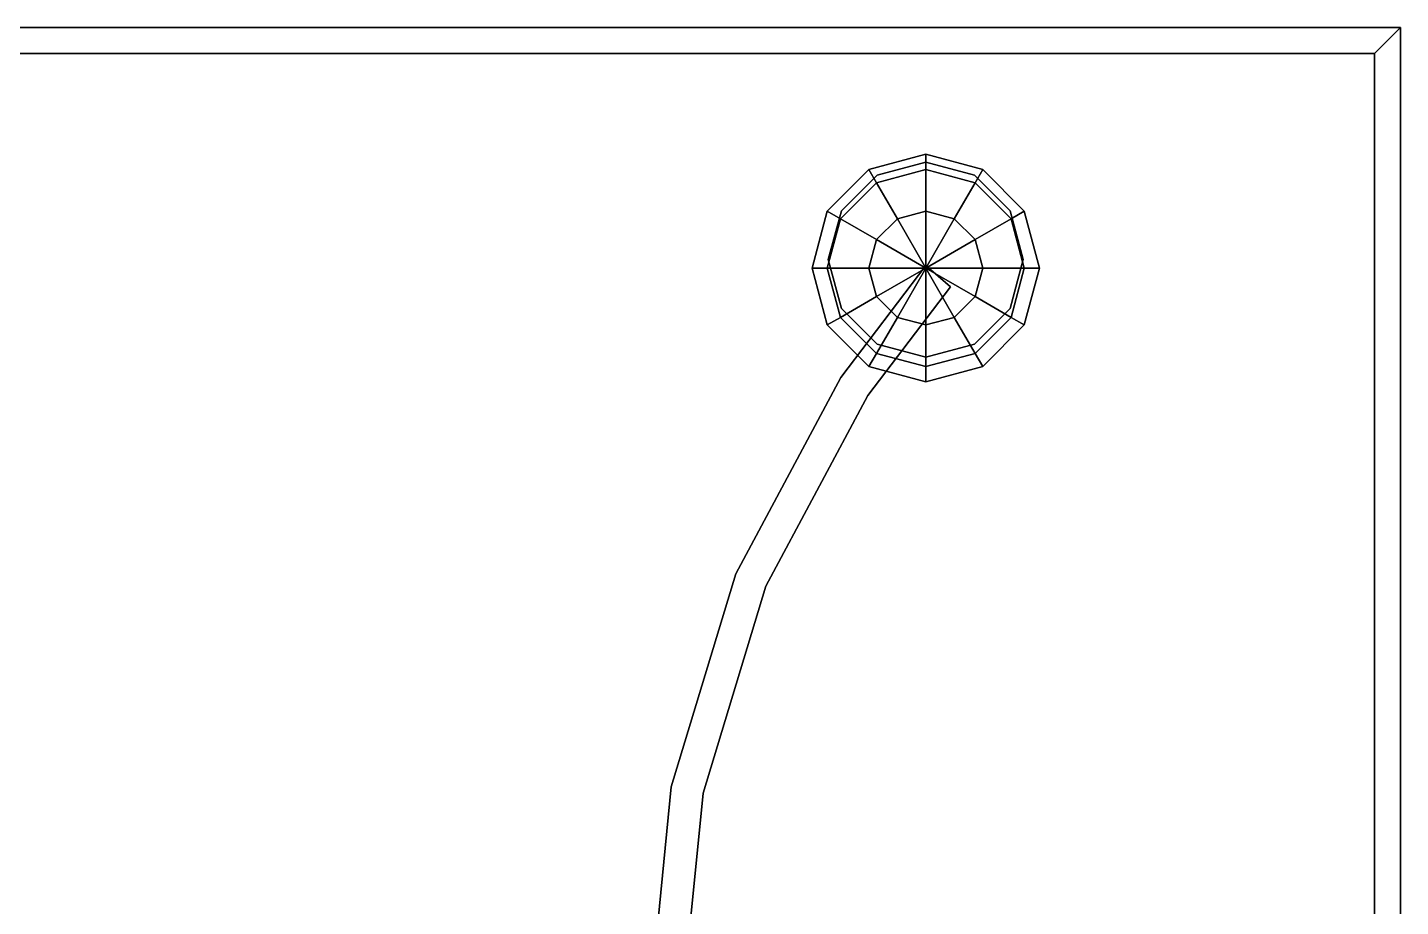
# Model space of a CAD drawing. Header units: millimetres. Extents: x -30782 to 40110, y 35885 to 73818.
# Drawn here: x -19422 to -18999.5, y 64518.9 to 64789.2 of the extents above; entities that cross this region are included whole.
import ezdxf

# ---------------------------------------------------------------- set-up
doc = ezdxf.new("R2010")
doc.units = ezdxf.units.MM
doc.styles.get("Standard").update_dxf_attribs({"font": 'arial.ttf'})

# ---------------------------------------------------------------- blocks, each defined once
blk = doc.blocks.new('A$C70D153BE')
for points, invisible_edges in [([(2089.04, 656.96, -265.71), (917.04, 664.96, -273.71), (925.04, 656.96, -265.71)], 1), ([(917.04, 664.96, -273.71), (2089.04, 656.96, -265.71), (2097.04, 664.96, -273.71)], 1), ([(2097.04, 664.96, -273.71), (2097.04, 664.96, -277.71), (917.04, 664.96, -277.71)], 12), ([(917.04, 664.96, -277.71), (917.04, 664.96, -273.71), (2097.04, 664.96, -273.71)], 12), ([(2097.04, 664.96, -277.71), (917.04, 64.96, -277.71), (917.04, 664.96, -277.71)], 1), ([(917.04, 64.96, -277.71), (2097.04, 664.96, -277.71), (2097.04, 64.96, -277.71)], 1), ([(2097.04, 664.96, -273.71), (2089.04, 656.96, -265.71), (2097.04, 64.96, -273.71)], 2), ([(2097.04, 64.96, -277.71), (2097.04, 664.96, -277.71), (2097.04, 664.96, -273.71)], 12), ([(2097.04, 664.96, -273.71), (2097.04, 64.96, -273.71), (2097.04, 64.96, -277.71)], 12), ([(925.04, 72.96, -265.71), (2089.04, 72.96, -265.71), (2089.04, 656.96, -265.71)], 12), ([(925.04, 656.96, -265.71), (925.04, 72.96, -265.71), (2089.04, 656.96, -265.71)], 2), ([(2097.04, 64.96, -273.71), (2089.04, 656.96, -265.71), (2089.04, 72.96, -265.71)], 1), ([(1950.95, 625.96, -312.71), (1935.8, 617.21, -330.21), (1933.45, 621.27, -312.71)], 1), ([(1950.95, 621.27, -295.21), (1950.95, 625.96, -312.71), (1933.45, 621.27, -312.71)], 12), ([(1950.95, 625.96, -312.71), (1950.95, 621.27, -330.21), (1935.8, 617.21, -330.21)], 12), ([(1966.11, 617.21, -330.21), (1950.95, 625.96, -312.71), (1968.45, 621.27, -312.71)], 1), ([(1966.11, 617.21, -330.21), (1950.95, 621.27, -330.21), (1950.95, 625.96, -312.71)], 12), ([(1968.45, 621.27, -312.71), (1950.95, 625.96, -312.71), (1950.95, 621.27, -295.21)], 12), ([(1933.45, 621.27, -312.71), (1924.7, 606.12, -330.21), (1920.64, 608.46, -312.71)], 1), ([(1935.8, 617.21, -295.21), (1933.45, 621.27, -312.71), (1920.64, 608.46, -312.71)], 12), ([(1933.45, 621.27, -312.71), (1935.8, 617.21, -330.21), (1924.7, 606.12, -330.21)], 12), ([(1950.95, 621.27, -295.21), (1933.45, 621.27, -312.71), (1935.8, 617.21, -295.21)], 1), ([(1950.95, 608.46, -282.4), (1950.95, 621.27, -295.21), (1935.8, 617.21, -295.21)], 12), ([(1950.95, 621.27, -330.21), (1942.2, 606.12, -343.02), (1935.8, 617.21, -330.21)], 1), ([(1950.95, 623.55, -335.71), (1950.95, 623.55, -685.71), (1935.95, 619.53, -335.71)], 2), ([(1950.95, 623.55, -685.71), (1935.95, 619.53, -685.71), (1935.95, 619.53, -335.71)], 12), ([(1935.95, 619.53, -685.71), (1950.95, 623.55, -685.71), (1965.95, 619.53, -685.71)], 12), ([(1965.95, 619.53, -335.71), (1950.95, 623.55, -335.71), (1935.95, 619.53, -335.71)], 12), ([(1950.95, 621.27, -330.21), (1950.95, 608.46, -343.02), (1942.2, 606.12, -343.02)], 12), ([(1965.95, 619.53, -335.71), (1950.95, 623.55, -685.71), (1950.95, 623.55, -335.71)], 1), ([(1965.95, 619.53, -335.71), (1965.95, 619.53, -685.71), (1950.95, 623.55, -685.71)], 12), ([(1966.11, 617.21, -295.21), (1950.95, 621.27, -295.21), (1950.95, 608.46, -282.4)], 12), ([(1959.7, 606.12, -343.02), (1950.95, 621.27, -330.21), (1966.11, 617.21, -330.21)], 1), ([(1959.7, 606.12, -343.02), (1950.95, 608.46, -343.02), (1950.95, 621.27, -330.21)], 12), ([(1968.45, 621.27, -312.71), (1950.95, 621.27, -295.21), (1966.11, 617.21, -295.21)], 1), ([(1977.2, 606.12, -330.21), (1966.11, 617.21, -330.21), (1968.45, 621.27, -312.71)], 12), ([(1981.26, 608.46, -312.71), (1968.45, 621.27, -312.71), (1966.11, 617.21, -295.21)], 12), ([(1977.2, 606.12, -330.21), (1968.45, 621.27, -312.71), (1981.26, 608.46, -312.71)], 1), ([(1935.8, 617.21, -295.21), (1920.64, 608.46, -312.71), (1924.7, 606.12, -295.21)], 1), ([(1920.95, 593.55, -685.71), (1924.97, 608.55, -685.71), (1935.95, 619.53, -685.71)], 12), ([(1935.95, 619.53, -335.71), (1924.97, 608.55, -335.71), (1920.95, 593.55, -335.71)], 12), ([(1942.2, 606.12, -282.4), (1935.8, 617.21, -295.21), (1924.7, 606.12, -295.21)], 12), ([(1935.8, 617.21, -330.21), (1935.8, 599.71, -343.02), (1924.7, 606.12, -330.21)], 1), ([(1935.95, 619.53, -335.71), (1935.95, 619.53, -685.71), (1924.97, 608.55, -685.71)], 12), ([(1924.97, 608.55, -685.71), (1924.97, 608.55, -335.71), (1935.95, 619.53, -335.71)], 12), ([(1950.95, 608.46, -282.4), (1935.8, 617.21, -295.21), (1942.2, 606.12, -282.4)], 1), ([(1935.8, 617.21, -330.21), (1942.2, 606.12, -343.02), (1935.8, 599.71, -343.02)], 12), ([(1976.93, 608.55, -335.71), (1965.95, 619.53, -335.71), (1935.95, 619.53, -335.71)], 14), ([(1966.11, 617.21, -295.21), (1950.95, 608.46, -282.4), (1959.7, 606.12, -282.4)], 1), ([(1977.2, 606.12, -295.21), (1966.11, 617.21, -295.21), (1959.7, 606.12, -282.4)], 12), ([(1966.11, 599.71, -343.02), (1959.7, 606.12, -343.02), (1966.11, 617.21, -330.21)], 12), ([(1976.93, 608.55, -685.71), (1965.95, 619.53, -685.71), (1965.95, 619.53, -335.71)], 12), ([(1965.95, 619.53, -335.71), (1976.93, 608.55, -335.71), (1976.93, 608.55, -685.71)], 12), ([(1965.95, 619.53, -685.71), (1976.93, 608.55, -685.71), (1980.95, 593.55, -685.71)], 12), ([(1966.11, 599.71, -343.02), (1966.11, 617.21, -330.21), (1977.2, 606.12, -330.21)], 1), ([(1981.26, 608.46, -312.71), (1966.11, 617.21, -295.21), (1977.2, 606.12, -295.21)], 1), ([(1920.64, 608.46, -312.71), (1920.64, 590.96, -330.21), (1915.95, 590.96, -312.71)], 1), ([(1924.7, 606.12, -295.21), (1920.64, 608.46, -312.71), (1915.95, 590.96, -312.71)], 12), ([(1920.64, 608.46, -312.71), (1924.7, 606.12, -330.21), (1920.64, 590.96, -330.21)], 12), ([(1924.97, 608.55, -685.71), (1920.95, 593.55, -685.71), (1920.95, 593.55, -335.71)], 12), ([(1920.95, 593.55, -335.71), (1924.97, 608.55, -335.71), (1924.97, 608.55, -685.71)], 12), ([(1965.95, 567.57, -335.71), (1980.95, 593.55, -335.71), (1976.93, 608.55, -335.71)], 13), ([(1980.95, 593.55, -335.71), (1980.95, 593.55, -685.71), (1976.93, 608.55, -685.71)], 12), ([(1976.93, 608.55, -685.71), (1976.93, 608.55, -335.71), (1980.95, 593.55, -335.71)], 12), ([(1981.26, 590.96, -330.21), (1977.2, 606.12, -330.21), (1981.26, 608.46, -312.71)], 12), ([(1985.95, 590.96, -312.71), (1981.26, 608.46, -312.71), (1977.2, 606.12, -295.21)], 12), ([(1981.26, 590.96, -330.21), (1981.26, 608.46, -312.71), (1985.95, 590.96, -312.71)], 1), ([(1924.7, 606.12, -295.21), (1915.95, 590.96, -312.71), (1920.64, 590.96, -295.21)], 1), ([(1935.8, 599.71, -282.4), (1924.7, 606.12, -295.21), (1920.64, 590.96, -295.21)], 12), ([(1924.7, 606.12, -330.21), (1933.45, 590.96, -343.02), (1920.64, 590.96, -330.21)], 1), ([(1942.2, 606.12, -282.4), (1924.7, 606.12, -295.21), (1935.8, 599.71, -282.4)], 1), ([(1924.7, 606.12, -330.21), (1935.8, 599.71, -343.02), (1933.45, 590.96, -343.02)], 12), ([(1977.2, 606.12, -295.21), (1959.7, 606.12, -282.4), (1966.11, 599.71, -282.4)], 1), ([(1981.26, 590.96, -295.21), (1977.2, 606.12, -295.21), (1966.11, 599.71, -282.4)], 12), ([(1968.45, 590.96, -343.02), (1966.11, 599.71, -343.02), (1977.2, 606.12, -330.21)], 12), ([(1968.45, 590.96, -343.02), (1977.2, 606.12, -330.21), (1981.26, 590.96, -330.21)], 1), ([(1985.95, 590.96, -312.71), (1977.2, 606.12, -295.21), (1981.26, 590.96, -295.21)], 1), ([(1935.8, 599.71, -282.4), (1920.64, 590.96, -295.21), (1933.45, 590.96, -282.4)], 1), ([(1981.26, 590.96, -295.21), (1966.11, 599.71, -282.4), (1968.45, 590.96, -282.4)], 1), ([(1901.72, 493.14, -615.71), (1950.95, 591.74, -615.71), (1933.07, 551.79, -615.71)], 3), ([(1901.72, 493.14, -615.71), (1924.76, 557.35, -615.71), (1950.95, 591.74, -615.71)], 13), ([(1901.72, 493.14, -385.71), (1933.07, 551.79, -385.71), (1950.95, 591.74, -385.71)], 14), ([(1901.72, 493.14, -385.71), (1950.95, 591.74, -385.71), (1924.76, 557.35, -385.71)], 13), ([(1920.95, 593.55, -335.71), (1924.97, 578.55, -685.71), (1924.97, 578.55, -335.71)], 1), ([(1920.95, 593.55, -335.71), (1920.95, 593.55, -685.71), (1924.97, 578.55, -685.71)], 12), ([(1935.95, 567.57, -685.71), (1924.97, 578.55, -685.71), (1920.95, 593.55, -685.71)], 12), ([(1920.95, 593.55, -335.71), (1924.97, 578.55, -335.71), (1935.95, 567.57, -335.71)], 12), ([(1950.95, 591.74, -615.71), (1924.76, 557.35, -615.71), (1924.76, 557.35, -385.71)], 12), ([(1950.95, 591.74, -385.71), (1950.95, 591.74, -615.71), (1924.76, 557.35, -385.71)], 2), ([(1933.07, 551.79, -615.71), (1950.95, 591.74, -615.71), (1958.52, 585.2, -615.71)], 1), ([(1933.07, 551.79, -385.71), (1958.52, 585.2, -385.71), (1950.95, 591.74, -385.71)], 12), ([(1950.95, 591.74, -615.71), (1950.95, 591.74, -385.71), (1958.52, 585.2, -385.71)], 12), ([(1958.52, 585.2, -615.71), (1950.95, 591.74, -615.71), (1958.52, 585.2, -385.71)], 2), ([(1980.95, 593.55, -685.71), (1976.93, 578.55, -685.71), (1965.95, 567.57, -685.71)], 12), ([(1965.95, 567.57, -335.71), (1976.93, 578.55, -335.71), (1980.95, 593.55, -335.71)], 12), ([(1976.93, 578.55, -335.71), (1976.93, 578.55, -685.71), (1980.95, 593.55, -335.71)], 2), ([(1976.93, 578.55, -685.71), (1980.95, 593.55, -685.71), (1980.95, 593.55, -335.71)], 12), ([(1915.95, 590.96, -312.71), (1920.64, 590.96, -330.21), (1924.7, 575.8, -330.21)], 12), ([(1915.95, 590.96, -312.71), (1924.7, 575.8, -330.21), (1920.64, 573.46, -312.71)], 1), ([(1920.64, 590.96, -295.21), (1915.95, 590.96, -312.71), (1920.64, 573.46, -312.71)], 12), ([(1933.45, 590.96, -282.4), (1920.64, 590.96, -295.21), (1924.7, 575.8, -295.21)], 12), ([(1920.64, 590.96, -330.21), (1933.45, 590.96, -343.02), (1935.8, 582.21, -343.02)], 12), ([(1920.64, 590.96, -330.21), (1935.8, 582.21, -343.02), (1924.7, 575.8, -330.21)], 1), ([(1920.64, 590.96, -295.21), (1920.64, 573.46, -312.71), (1924.7, 575.8, -295.21)], 1), ([(1933.45, 590.96, -282.4), (1924.7, 575.8, -295.21), (1935.8, 582.21, -282.4)], 1), ([(1977.2, 575.8, -295.21), (1968.45, 590.96, -282.4), (1966.11, 582.21, -282.4)], 1), ([(1966.11, 582.21, -343.02), (1981.26, 590.96, -330.21), (1977.2, 575.8, -330.21)], 1), ([(1966.11, 582.21, -343.02), (1968.45, 590.96, -343.02), (1981.26, 590.96, -330.21)], 12), ([(1977.2, 575.8, -295.21), (1981.26, 590.96, -295.21), (1968.45, 590.96, -282.4)], 12), ([(1977.2, 575.8, -330.21), (1985.95, 590.96, -312.71), (1981.26, 573.46, -312.71)], 1), ([(1977.2, 575.8, -330.21), (1981.26, 590.96, -330.21), (1985.95, 590.96, -312.71)], 12), ([(1981.26, 573.46, -312.71), (1981.26, 590.96, -295.21), (1977.2, 575.8, -295.21)], 1), ([(1981.26, 573.46, -312.71), (1985.95, 590.96, -312.71), (1981.26, 590.96, -295.21)], 12), ([(1958.52, 585.2, -615.71), (1933.07, 551.79, -385.71), (1933.07, 551.79, -615.71)], 1), ([(1958.52, 585.2, -385.71), (1933.07, 551.79, -385.71), (1958.52, 585.2, -615.71)], 2), ([(1935.8, 582.21, -282.4), (1924.7, 575.8, -295.21), (1935.8, 564.71, -295.21)], 12), ([(1924.7, 575.8, -330.21), (1935.8, 582.21, -343.02), (1942.2, 575.8, -343.02)], 12), ([(1935.8, 582.21, -282.4), (1935.8, 564.71, -295.21), (1942.2, 575.8, -282.4)], 1), ([(1966.11, 564.71, -295.21), (1966.11, 582.21, -282.4), (1959.7, 575.8, -282.4)], 1), ([(1959.7, 575.8, -343.02), (1966.11, 582.21, -343.02), (1977.2, 575.8, -330.21)], 12), ([(1966.11, 564.71, -295.21), (1977.2, 575.8, -295.21), (1966.11, 582.21, -282.4)], 12), ([(1920.64, 573.46, -312.71), (1924.7, 575.8, -330.21), (1935.8, 564.71, -330.21)], 12), ([(1924.7, 575.8, -295.21), (1920.64, 573.46, -312.71), (1933.45, 560.65, -312.71)], 12), ([(1924.7, 575.8, -330.21), (1942.2, 575.8, -343.02), (1935.8, 564.71, -330.21)], 1), ([(1924.7, 575.8, -295.21), (1933.45, 560.65, -312.71), (1935.8, 564.71, -295.21)], 1), ([(1924.97, 578.55, -335.71), (1924.97, 578.55, -685.71), (1935.95, 567.57, -335.71)], 2), ([(1924.97, 578.55, -685.71), (1935.95, 567.57, -685.71), (1935.95, 567.57, -335.71)], 12), ([(1942.2, 575.8, -282.4), (1935.8, 564.71, -295.21), (1950.95, 560.65, -295.21)], 12), ([(1935.8, 564.71, -330.21), (1942.2, 575.8, -343.02), (1950.95, 573.46, -343.02)], 12), ([(1942.2, 575.8, -282.4), (1950.95, 560.65, -295.21), (1950.95, 573.46, -282.4)], 1), ([(1950.95, 560.65, -295.21), (1959.7, 575.8, -282.4), (1950.95, 573.46, -282.4)], 1), ([(1950.95, 560.65, -295.21), (1966.11, 564.71, -295.21), (1959.7, 575.8, -282.4)], 12), ([(1950.95, 573.46, -343.02), (1959.7, 575.8, -343.02), (1966.11, 564.71, -330.21)], 12), ([(1959.7, 575.8, -343.02), (1977.2, 575.8, -330.21), (1966.11, 564.71, -330.21)], 1), ([(1965.95, 567.57, -335.71), (1976.93, 578.55, -685.71), (1976.93, 578.55, -335.71)], 1), ([(1965.95, 567.57, -335.71), (1965.95, 567.57, -685.71), (1976.93, 578.55, -685.71)], 12), ([(1966.11, 564.71, -330.21), (1977.2, 575.8, -330.21), (1981.26, 573.46, -312.71)], 12), ([(1968.45, 560.65, -312.71), (1977.2, 575.8, -295.21), (1966.11, 564.71, -295.21)], 1), ([(1968.45, 560.65, -312.71), (1981.26, 573.46, -312.71), (1977.2, 575.8, -295.21)], 12), ([(1920.64, 573.46, -312.71), (1935.8, 564.71, -330.21), (1933.45, 560.65, -312.71)], 1), ([(1935.8, 564.71, -330.21), (1950.95, 573.46, -343.02), (1950.95, 560.65, -330.21)], 1), ([(1950.95, 573.46, -343.02), (1966.11, 564.71, -330.21), (1950.95, 560.65, -330.21)], 1), ([(1966.11, 564.71, -330.21), (1981.26, 573.46, -312.71), (1968.45, 560.65, -312.71)], 1), ([(1935.95, 567.57, -335.71), (1935.95, 567.57, -685.71), (1950.95, 563.55, -685.71)], 12), ([(1950.95, 563.55, -685.71), (1950.95, 563.55, -335.71), (1935.95, 567.57, -335.71)], 12), ([(1965.95, 567.57, -685.71), (1950.95, 563.55, -685.71), (1935.95, 567.57, -685.71)], 12), ([(1935.95, 567.57, -335.71), (1950.95, 563.55, -335.71), (1965.95, 567.57, -335.71)], 12), ([(1950.95, 563.55, -685.71), (1965.95, 567.57, -685.71), (1965.95, 567.57, -335.71)], 12), ([(1965.95, 567.57, -335.71), (1950.95, 563.55, -335.71), (1950.95, 563.55, -685.71)], 12), ([(1933.45, 560.65, -312.71), (1935.8, 564.71, -330.21), (1950.95, 560.65, -330.21)], 12), ([(1935.8, 564.71, -295.21), (1933.45, 560.65, -312.71), (1950.95, 555.96, -312.71)], 12), ([(1935.8, 564.71, -295.21), (1950.95, 555.96, -312.71), (1950.95, 560.65, -295.21)], 1), ([(1950.95, 560.65, -330.21), (1966.11, 564.71, -330.21), (1968.45, 560.65, -312.71)], 12), ([(1950.95, 555.96, -312.71), (1966.11, 564.71, -295.21), (1950.95, 560.65, -295.21)], 1), ([(1950.95, 555.96, -312.71), (1968.45, 560.65, -312.71), (1966.11, 564.71, -295.21)], 12), ([(1933.45, 560.65, -312.71), (1950.95, 560.65, -330.21), (1950.95, 555.96, -312.71)], 1), ([(1950.95, 560.65, -330.21), (1968.45, 560.65, -312.71), (1950.95, 555.96, -312.71)], 1), ([(1892.48, 496.96, -615.71), (1892.48, 496.96, -385.71), (1924.76, 557.35, -385.71)], 12), ([(1924.76, 557.35, -385.71), (1924.76, 557.35, -615.71), (1892.48, 496.96, -615.71)], 12), ([(1901.72, 493.14, -615.71), (1892.48, 496.96, -615.71), (1924.76, 557.35, -615.71)], 13), ([(1901.72, 493.14, -385.71), (1924.76, 557.35, -385.71), (1892.48, 496.96, -385.71)], 13), ([(1901.72, 493.14, -615.71), (1933.07, 551.79, -385.71), (1901.72, 493.14, -385.71)], 1), ([(1933.07, 551.79, -385.71), (1901.72, 493.14, -615.71), (1933.07, 551.79, -615.71)], 1), ([(1882.41, 429.49, -385.71), (1892.48, 496.96, -385.71), (1872.6, 431.44, -385.71)], 13), ([(1882.41, 429.49, -615.71), (1872.6, 431.44, -615.71), (1892.48, 496.96, -615.71)], 13), ([(1872.6, 431.44, -385.71), (1892.48, 496.96, -385.71), (1892.48, 496.96, -615.71)], 12), ([(1892.48, 496.96, -615.71), (1872.6, 431.44, -615.71), (1872.6, 431.44, -385.71)], 12), ([(1882.41, 429.49, -385.71), (1901.72, 493.14, -385.71), (1892.48, 496.96, -385.71)], 14), ([(1882.41, 429.49, -615.71), (1892.48, 496.96, -615.71), (1901.72, 493.14, -615.71)], 3), ([(1882.41, 429.49, -385.71), (1901.72, 493.14, -615.71), (1901.72, 493.14, -385.71)], 1), ([(1901.72, 493.14, -615.71), (1882.41, 429.49, -385.71), (1882.41, 429.49, -615.71)], 1), ([(1872.6, 431.44, -385.71), (1872.6, 431.44, -615.71), (1865.89, 363.31, -615.71)], 12), ([(1872.6, 431.44, -385.71), (1865.89, 363.31, -615.71), (1865.89, 363.31, -385.71)], 1), ([(1872.6, 431.44, -615.71), (1872.6, 295.17, -615.71), (1865.89, 363.31, -615.71)], 1), ([(1872.6, 431.44, -385.71), (1865.89, 363.31, -385.71), (1872.6, 295.17, -385.71)], 12), ([(1875.89, 363.31, -615.71), (1872.6, 431.44, -615.71), (1882.41, 429.49, -615.71)], 3), ([(1875.89, 363.31, -385.71), (1882.41, 429.49, -385.71), (1872.6, 431.44, -385.71)], 14), ([(1882.41, 429.49, -385.71), (1875.89, 363.31, -615.71), (1882.41, 429.49, -615.71)], 1), ([(1882.41, 429.49, -385.71), (1875.89, 363.31, -385.71), (1875.89, 363.31, -615.71)], 12)]:
    blk.add_3dface(points, dxfattribs=dict(invisible_edges=invisible_edges))
for points in [[(1950.95, 590.96, -277.71), (1950.95, 608.46, -282.4), (1942.2, 606.12, -282.4)], [(1950.95, 608.46, -343.02), (1950.95, 590.96, -347.71), (1942.2, 606.12, -343.02)], [(1959.7, 606.12, -282.4), (1950.95, 608.46, -282.4), (1950.95, 590.96, -277.71)], [(1950.95, 590.96, -347.71), (1950.95, 608.46, -343.02), (1959.7, 606.12, -343.02)], [(1950.95, 590.96, -277.71), (1942.2, 606.12, -282.4), (1935.8, 599.71, -282.4)], [(1942.2, 606.12, -343.02), (1950.95, 590.96, -347.71), (1935.8, 599.71, -343.02)], [(1966.11, 599.71, -282.4), (1959.7, 606.12, -282.4), (1950.95, 590.96, -277.71)], [(1950.95, 590.96, -347.71), (1959.7, 606.12, -343.02), (1966.11, 599.71, -343.02)], [(1950.95, 590.96, -277.71), (1935.8, 599.71, -282.4), (1933.45, 590.96, -282.4)], [(1935.8, 599.71, -343.02), (1950.95, 590.96, -347.71), (1933.45, 590.96, -343.02)], [(1968.45, 590.96, -282.4), (1966.11, 599.71, -282.4), (1950.95, 590.96, -277.71)], [(1950.95, 590.96, -347.71), (1966.11, 599.71, -343.02), (1968.45, 590.96, -343.02)], [(1950.95, 590.96, -277.71), (1933.45, 590.96, -282.4), (1935.8, 582.21, -282.4)], [(1933.45, 590.96, -343.02), (1950.95, 590.96, -347.71), (1935.8, 582.21, -343.02)], [(1950.95, 590.96, -277.71), (1935.8, 582.21, -282.4), (1942.2, 575.8, -282.4)], [(1935.8, 582.21, -343.02), (1950.95, 590.96, -347.71), (1942.2, 575.8, -343.02)], [(1950.95, 590.96, -277.71), (1942.2, 575.8, -282.4), (1950.95, 573.46, -282.4)], [(1942.2, 575.8, -343.02), (1950.95, 590.96, -347.71), (1950.95, 573.46, -343.02)], [(1966.11, 582.21, -282.4), (1968.45, 590.96, -282.4), (1950.95, 590.96, -277.71)], [(1959.7, 575.8, -282.4), (1966.11, 582.21, -282.4), (1950.95, 590.96, -277.71)], [(1950.95, 573.46, -282.4), (1959.7, 575.8, -282.4), (1950.95, 590.96, -277.71)], [(1950.95, 590.96, -347.71), (1968.45, 590.96, -343.02), (1966.11, 582.21, -343.02)], [(1950.95, 590.96, -347.71), (1966.11, 582.21, -343.02), (1959.7, 575.8, -343.02)], [(1950.95, 590.96, -347.71), (1959.7, 575.8, -343.02), (1950.95, 573.46, -343.02)]]:
    blk.add_3dface(points)
at = {"flags": 9}
for tag, p in [('YSIZE', (657.95, 924.51, -685.71)), ('XSIZE', (657.95, 924.51, -685.71)), ('ZSIZE', (917.04, 64.96, -685.71)), ('YSIZE', (917.04, 64.96, -685.71)), ('XSIZE', (917.04, 64.96, -685.71))]:
    blk.add_attdef(tag, p, '', height=0.5, dxfattribs=at)
at = {"text_generation_flag": 2, "flags": 9}
for tag in ['YSIZE', 'XSIZE']:
    blk.add_attdef(tag, (701.72, 754.43, -685.71), '', height=0.5, rotation=90, dxfattribs=at)
at = {"flags": 9}
for tag in ['YSIZE', 'XSIZE']:
    blk.add_attdef(tag, (2312.36, 754.43, -685.71), '', height=0.5, rotation=270, dxfattribs=at)

msp = doc.modelspace()

# ---------------------------------------------------------------- block references
msp.add_blockref('A$C70D153BE', (-21096.5, 64124.28))

doc.saveas('drawing.dxf')
